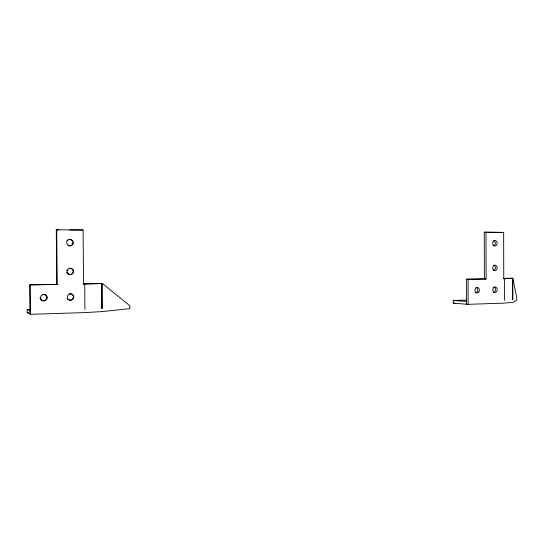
<?xml version="1.0" encoding="UTF-8"?>
<svg xmlns="http://www.w3.org/2000/svg" width="544" height="544" viewBox="0 0 544 544"><rect width="100%" height="100%" fill="white"/><g stroke="black" fill="none" stroke-linecap="round" stroke-linejoin="round"><path stroke-width="0.82" d="M56.739 229.69L57.195 284.492L56.739 284.41L56.284 229.806L83.096 229.983L83.531 284.063L102.401 283.526L129.812 305.701L129.839 308.638L102.598 311.549L84.959 312.596L30.396 314.31L27.227 312.637L27.2 309.482L30.586 309.386M83.096 229.983L69.843 229.962M69.176 293.882L70.026 293.753A3.284 3.182 -14.4 0 1 73.331 296.868A3.284 3.182 -14.4 0 1 70.081 300.125L69.231 300.043A3.284 3.182 -14.4 0 1 68.435 299.737M466.568 300.574L465.997 300.635L466.514 300.737M503.526 278.276L512.822 278.304L516.793 297.738L516.8 300.281L512.876 302.355L503.819 303.137L468.126 304.334L453.274 303.178L453.268 300.472L466.772 300.057M485.989 232.172L486.112 278.977L484.378 278.922L484.262 232.268L485.989 232.172L503.649 232.397L503.758 278.671L512.502 278.324M503.649 232.397L484.262 232.268M83.341 283.58L86.523 283.424L83.416 283.41M83.273 283.873L101.504 283.553L101.68 308.496L101.476 283.56M453.274 303.178L454.961 303.124M27.227 312.637L28.92 312.589M30.036 314.119L29.777 284.852L56.739 284.41M29.777 284.852L57.195 284.492M466.432 304.205L466.358 279.242L484.378 278.922M466.358 279.242L486.112 278.977M510.068 278.297L512.822 278.304L512.87 299.683M99.749 283.506L102.401 283.526L102.571 308.434M56.284 229.806L58.827 229.84M83.558 284.002L84.721 284.036L84.932 309.42M453.268 300.472L466.426 301.43M27.2 309.482L30.002 310.869M493.401 269.831L493.048 269.266A2.734 2.203 -89.3 0 1 493.612 265.724A2.734 2.203 -89.3 0 1 496.516 265.928L496.862 266.492A2.734 2.203 -89.3 0 1 496.305 270.035A2.734 2.203 -89.3 0 1 493.401 269.831M30.138 284.934L30.396 314.31M512.516 278.324L512.557 299.73M504.444 278.657L504.512 300.383M468.051 279.29L468.126 304.334M493.721 240.666A2.727 2.203 89 0 1 494.707 241.38L495.054 241.944A2.727 2.203 89 0 1 493.734 245.936M493.775 265.22A2.727 2.203 -89.3 0 1 494.768 265.921L495.115 266.478A2.727 2.203 -89.3 0 1 493.789 270.49M493.83 287.028A2.727 2.203 -87.8 0 1 495.448 289.979A2.727 2.203 -87.8 0 1 493.279 292.4M476.034 287.436A2.761 2.251 -87.7 0 1 477.686 290.421A2.761 2.251 -87.7 0 1 475.463 292.869M68.782 245.806A3.284 3.189 12.1 0 0 72.434 241.142L71.91 240.482A3.284 3.189 12.1 0 0 69.584 239.53A3.291 3.176 13.9 0 0 67.266 240.455A3.284 3.189 12.1 0 0 66.749 241.114M66.674 272.299A3.284 3.189 -2.4 0 0 67.014 273.068L67.538 273.72A3.284 3.189 -2.4 0 0 72.672 269.817L72.148 269.164A3.284 3.189 -2.4 0 0 68.972 268.369M66.66 270.647A3.284 3.189 -2.4 0 1 66.987 269.872M67.748 299.248A3.284 3.182 -14.4 0 1 67.225 298.602M42.561 294.447A3.373 3.223 -10.3 0 1 46.614 296.378A3.373 3.223 -10.3 0 1 44.9 300.444A3.373 3.223 -10.3 0 1 40.548 299.234M40.208 298.466A3.373 3.223 -10.3 0 1 40.086 297.629M495.006 287.028L494.435 287.13A2.734 2.203 -87.8 0 0 492.81 289.816A2.734 2.203 -87.8 0 0 494.455 292.42L495.026 292.495A2.734 2.203 -87.8 0 0 497.216 289.707A2.734 2.203 -87.8 0 0 495.006 287.028M70.53 293.869L69.68 293.998A3.298 3.196 -14.6 0 0 69.727 300.179L70.584 300.268A3.298 3.196 -14.6 0 0 73.841 296.99A3.298 3.196 -14.6 0 0 70.53 293.869M68.034 273.761L67.504 273.102A3.291 3.203 -2.4 0 1 72.651 269.192L73.182 269.844A3.291 3.203 -2.4 0 1 68.034 273.761M67.796 244.909L67.266 244.242A3.298 3.196 12.2 0 1 67.762 240.373A3.305 3.189 14 0 1 70.088 239.448A3.298 3.196 12.2 0 1 72.42 240.4L72.944 241.067A3.298 3.196 12.2 0 1 67.796 244.909M493.34 245.167L492.993 244.603A2.74 2.21 89 0 1 493.333 241.291A2.734 2.224 86 0 1 494.897 240.502A2.74 2.21 89 0 1 496.454 241.312L496.808 241.883A2.74 2.21 89 0 1 496.244 245.419A2.74 2.21 89 0 1 493.34 245.167M478.761 292.121A2.768 2.258 -87.7 0 0 477.741 287.518A2.768 2.258 -87.7 0 0 474.987 290.965A2.768 2.258 -87.7 0 0 478.761 292.121M42.194 300.526A3.386 3.237 -10.4 0 0 47.246 297.602A3.386 3.237 -10.4 0 0 42.146 294.909A3.386 3.237 -10.4 0 0 42.194 300.526"/></g></svg>
